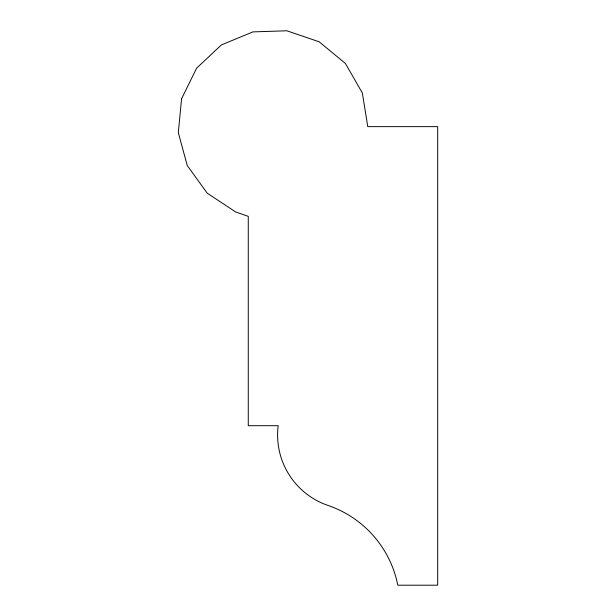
<?xml version="1.0" encoding="UTF-8"?>
<svg xmlns="http://www.w3.org/2000/svg" width="616" height="616" viewBox="0 0 616 616"><rect width="100%" height="100%" fill="white"/><g stroke="black" fill="none" stroke-linecap="round" stroke-linejoin="round"><path stroke-width="0.92" d="M181.581 98.76L178.317 132.656L187.233 165.519L207.169 193.124L235.566 211.919L248.271 216.355L248.271 425.695L278.178 425.695A74.436 74.436 0 0 0 328.02 505.451A105.975 105.975 0 0 1 397.805 585.2L437.683 585.2L437.683 126.634L367.767 126.634L362.354 93.016L345.43 63.471L319.157 41.803L286.933 30.8L252.899 31.886L221.437 44.906L196.596 68.199L181.581 98.76"/></g></svg>
